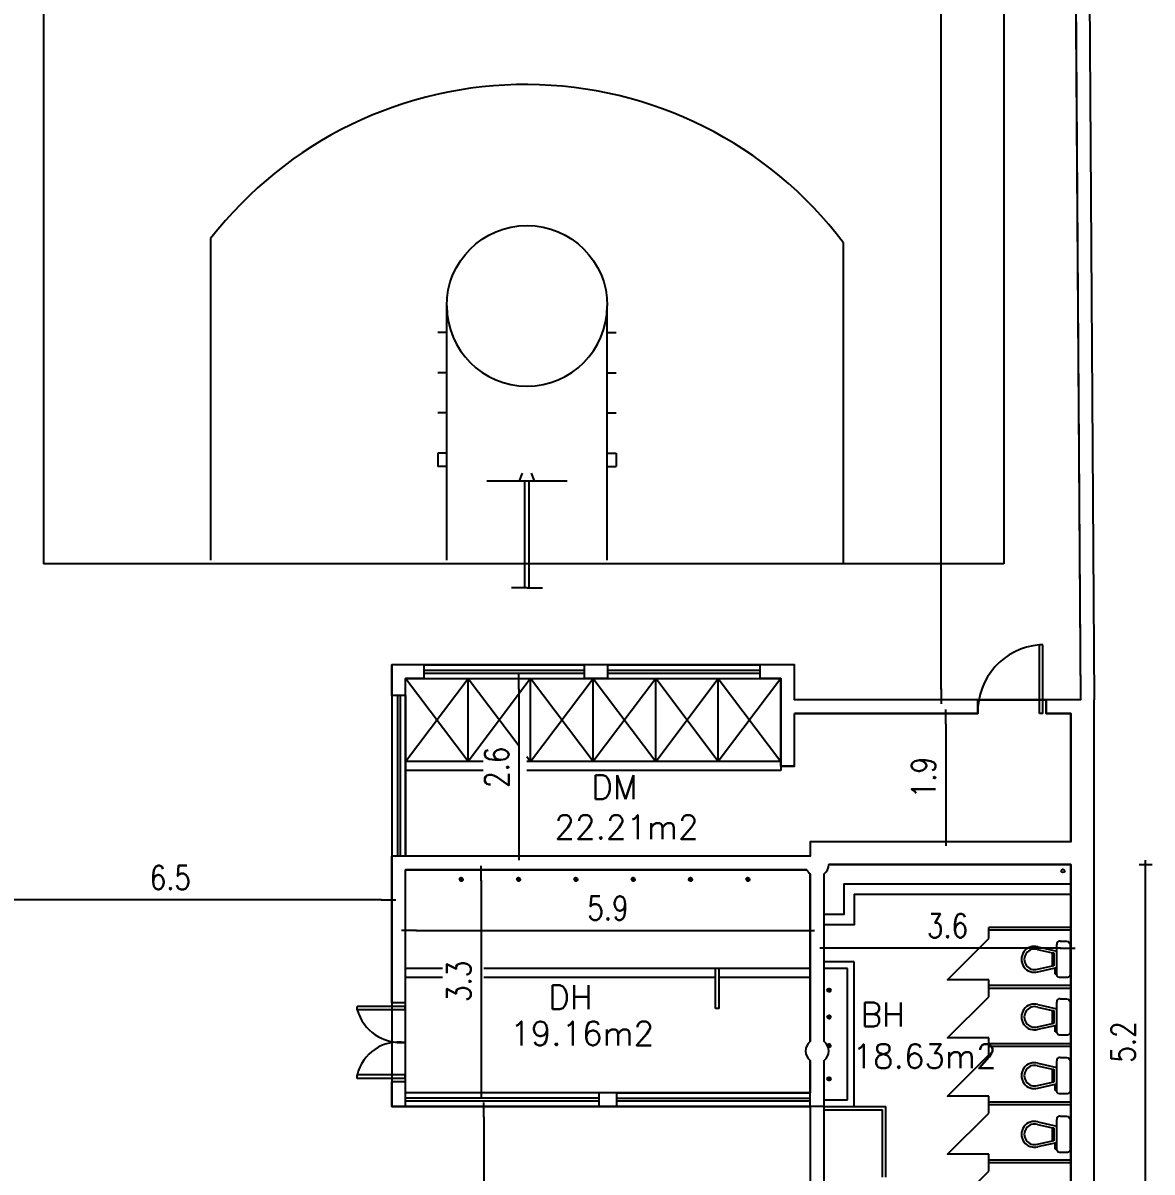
# Model space of a CAD drawing. Extents: x -3099 to -2751, y 5130 to 5248.
# Drawn here: x -3045.87 to -3029.42, y 5188.6 to 5205.35 of the extents above; entities that cross this region are included whole.
import ezdxf

# ---------------------------------------------------------------- set-up
doc = ezdxf.new("R2010")
doc.units = 0
doc.header["$MEASUREMENT"] = 0
doc.linetypes.add('RAYITAS', pattern=[0.375, 0.25, -0.125])
doc.layers.get('0').update_dxf_attribs({"linetype": 'CONTINUOUS'})
doc.layers.get('DEFPOINTS').update_dxf_attribs({"color": 3, "linetype": 'CONTINUOUS', "lineweight": 5})
for name, color, linetype in [('ANTEPECHO', 1, 'CONTINUOUS'), ('COTAS', 7, 'CONTINUOUS'), ('EQUIPAMIENTO', 2, 'CONTINUOUS'), ('MURO', 5, 'CONTINUOUS'), ('PUERTA', 2, 'CONTINUOUS'), ('SUPERF-TEXTO', 2, 'CONTINUOUS'), ('SUPERFICIE', 7, 'CONTINUOUS'), ('TEXTO', 3, 'CONTINUOUS'), ('VENTANA', 2, 'CONTINUOUS')]:
    doc.layers.add(name, color=color, linetype=linetype)
doc.styles.add('cota', font='romans.shx', dxfattribs={"width": 0.8, "height": 0.35})
doc.styles.add('TEXTO', font='romans.shx', dxfattribs={"width": 0.8, "height": 0.4})
doc.dimstyles.new('ROMANS', dxfattribs={"dimscale": 2, "dimtxt": 0.35, "dimasz": 0.15, "dimexe": 1.25, "dimexo": 0.625, "dimtad": 1, "dimdec": 0, "dimdsep": 46, "dimtxsty": 'cota', "dimcen": 2.5, "dimse1": 1, "dimse2": 1, "dimclrt": 2, "dimadec": 0, "dimazin": 0, "dimtfac": 1, "dimtdec": 0, "dimtmove": 0, "dimatfit": 3, "dimfxl": 0, "dimtolj": 1, "dimtzin": 0, "dimarcsym": 0})

# ---------------------------------------------------------------- blocks, each defined once
blk = doc.blocks.new('COTA_LN')
at = {"layer": 'COTAS'}
for points in [[(-1.05, 0), (0.4, 0)], [(0, 0.63), (0, -0.63)]]:
    blk.add_lwpolyline(points, dxfattribs=at)
at = {"layer": 'COTAS', "color": 20, "const_width": 0.05}
blk.add_lwpolyline([(0, 0.38), (0, -0.38)], dxfattribs=at)
blk = doc.blocks.new('*D60')
at = {"layer": 'COTAS', "color": 0, "lineweight": -2}
blk.add_line((-3029.51, 5188.058), (-3029.51, 5192.938), dxfattribs=at)
at = {"layer": 'DEFPOINTS', "color": 0}
for p in [(-3030.597, 5193.088), (-3029.51, 5193.088), (-3030.597, 5187.908)]:
    blk.add_point(p, dxfattribs=at)
at = {"layer": 'COTAS', "color": 0, "lineweight": -2, "xscale": 0.15, "yscale": 0.15, "zscale": 0.15}
for p, rotation in [((-3029.51, 5193.088), 90), ((-3029.51, 5187.908), 270)]:
    blk.add_blockref('COTA_LN', p, dxfattribs=dict(at, rotation=rotation))
at = {"layer": 'COTAS', "insert": (-3029.835, 5190.498), "char_height": 0.35, "attachment_point": 5, "rotation": 90, "style": 'cota'}
blk.add_mtext('\\A1;5.2', dxfattribs=at)
blk = doc.blocks.new('*D61')
at = {"layer": 'COTAS', "color": 0, "lineweight": -2}
blk.add_line((-3030.747, 5191.868), (-3034.047, 5191.868), dxfattribs=at)
at = {"layer": 'DEFPOINTS', "color": 0}
for p in [(-3034.197, 5191.868), (-3034.197, 5191.28), (-3030.597, 5191.28)]:
    blk.add_point(p, dxfattribs=at)
at = {"layer": 'COTAS', "color": 0, "lineweight": -2, "xscale": 0.15, "yscale": 0.15, "zscale": 0.15, "rotation": 180}
blk.add_blockref('COTA_LN', (-3034.197, 5191.868), dxfattribs=at)
at = {"layer": 'COTAS', "color": 0, "lineweight": -2, "xscale": 0.15, "yscale": 0.15, "zscale": 0.15}
blk.add_blockref('COTA_LN', (-3030.597, 5191.868), dxfattribs=at)
at = {"layer": 'COTAS', "insert": (-3032.397, 5192.193), "char_height": 0.35, "attachment_point": 5, "style": 'cota'}
blk.add_mtext('\\A1;3.6', dxfattribs=at)
blk = doc.blocks.new('*D62')
at = {"layer": 'COTAS', "color": 0, "lineweight": -2}
blk.add_line((-3032.422, 5195.138), (-3032.422, 5193.568), dxfattribs=at)
at = {"layer": 'DEFPOINTS', "color": 0}
for p in [(-3031.957, 5195.288), (-3032.422, 5193.418), (-3031.957, 5193.418)]:
    blk.add_point(p, dxfattribs=at)
at = {"layer": 'COTAS', "color": 0, "lineweight": -2, "xscale": 0.15, "yscale": 0.15, "zscale": 0.15}
for p, rotation in [((-3032.422, 5195.288), 90), ((-3032.422, 5193.418), 270)]:
    blk.add_blockref('COTA_LN', p, dxfattribs=dict(at, rotation=rotation))
at = {"layer": 'COTAS', "insert": (-3032.747, 5194.353), "char_height": 0.35, "attachment_point": 5, "rotation": 90, "style": 'cota'}
blk.add_mtext('\\A1;1.9', dxfattribs=at)
blk = doc.blocks.new('*D63')
at = {"layer": 'COTAS', "color": 0, "lineweight": -2}
blk.add_line((-3038.644, 5195.648), (-3038.644, 5193.358), dxfattribs=at)
at = {"layer": 'DEFPOINTS', "color": 0}
for p in [(-3037.688, 5195.798), (-3038.644, 5193.208), (-3037.688, 5193.208)]:
    blk.add_point(p, dxfattribs=at)
at = {"layer": 'COTAS', "color": 0, "lineweight": -2, "xscale": 0.15, "yscale": 0.15, "zscale": 0.15}
for p, rotation in [((-3038.644, 5195.798), 90), ((-3038.644, 5193.208), 270)]:
    blk.add_blockref('COTA_LN', p, dxfattribs=dict(at, rotation=rotation))
at = {"layer": 'COTAS', "insert": (-3038.969, 5194.503), "char_height": 0.35, "attachment_point": 5, "rotation": 90, "style": 'cota'}
blk.add_mtext('\\A1;2.6', dxfattribs=at)
blk = doc.blocks.new('*D64')
at = {"layer": 'COTAS', "color": 0, "lineweight": -2}
blk.add_line((-3039.194, 5192.858), (-3039.194, 5189.908), dxfattribs=at)
at = {"layer": 'DEFPOINTS', "color": 0}
for p in [(-3040.297, 5193.008), (-3040.297, 5189.758), (-3039.194, 5189.758)]:
    blk.add_point(p, dxfattribs=at)
at = {"layer": 'COTAS', "color": 0, "lineweight": -2, "xscale": 0.15, "yscale": 0.15, "zscale": 0.15}
for p, rotation in [((-3039.194, 5193.008), 90), ((-3039.194, 5189.758), 270)]:
    blk.add_blockref('COTA_LN', p, dxfattribs=dict(at, rotation=rotation))
at = {"layer": 'COTAS', "insert": (-3039.519, 5191.383), "char_height": 0.35, "attachment_point": 5, "rotation": 90, "style": 'cota'}
blk.add_mtext('\\A1;3.3', dxfattribs=at)
blk = doc.blocks.new('*D65')
at = {"layer": 'COTAS', "color": 0, "lineweight": -2}
blk.add_line((-3040.147, 5192.126), (-3034.547, 5192.126), dxfattribs=at)
at = {"layer": 'DEFPOINTS', "color": 0}
for p in [(-3034.397, 5192.126), (-3040.297, 5191.568), (-3034.397, 5191.568)]:
    blk.add_point(p, dxfattribs=at)
at = {"layer": 'COTAS', "color": 0, "lineweight": -2, "xscale": 0.15, "yscale": 0.15, "zscale": 0.15, "rotation": 180}
blk.add_blockref('COTA_LN', (-3040.297, 5192.126), dxfattribs=at)
at = {"layer": 'COTAS', "color": 0, "lineweight": -2, "xscale": 0.15, "yscale": 0.15, "zscale": 0.15}
blk.add_blockref('COTA_LN', (-3034.397, 5192.126), dxfattribs=at)
at = {"layer": 'COTAS', "insert": (-3037.347, 5192.451), "char_height": 0.35, "attachment_point": 5, "style": 'cota'}
blk.add_mtext('\\A1;5.9', dxfattribs=at)
blk = doc.blocks.new('*D67')
at = {"layer": 'COTAS', "color": 0, "lineweight": -2}
blk.add_line((-3039.157, 5189.408), (-3039.157, 5179.238), dxfattribs=at)
at = {"layer": 'DEFPOINTS', "color": 0}
for p in [(-3040.397, 5189.558), (-3040.615, 5179.088), (-3039.157, 5179.088)]:
    blk.add_point(p, dxfattribs=at)
at = {"layer": 'COTAS', "color": 0, "lineweight": -2, "xscale": 0.15, "yscale": 0.15, "zscale": 0.15}
for p, rotation in [((-3039.157, 5189.558), 90), ((-3039.157, 5179.088), 270)]:
    blk.add_blockref('COTA_LN', p, dxfattribs=dict(at, rotation=rotation))
at = {"layer": 'COTAS', "insert": (-3039.482, 5184.323), "char_height": 0.35, "attachment_point": 5, "rotation": 90, "style": 'cota'}
blk.add_mtext('\\A1;10.5', dxfattribs=at)
blk = doc.blocks.new('*D68')
at = {"layer": 'COTAS', "color": 0, "lineweight": -2}
blk.add_line((-3040.647, 5192.57), (-3046.805, 5192.57), dxfattribs=at)
at = {"layer": 'DEFPOINTS', "color": 0}
for p in [(-3046.955, 5192.57), (-3046.955, 5192.138), (-3040.497, 5192.138)]:
    blk.add_point(p, dxfattribs=at)
at = {"layer": 'COTAS', "color": 0, "lineweight": -2, "xscale": 0.15, "yscale": 0.15, "zscale": 0.15, "rotation": 180}
blk.add_blockref('COTA_LN', (-3046.955, 5192.57), dxfattribs=at)
at = {"layer": 'COTAS', "color": 0, "lineweight": -2, "xscale": 0.15, "yscale": 0.15, "zscale": 0.15}
blk.add_blockref('COTA_LN', (-3040.497, 5192.57), dxfattribs=at)
at = {"layer": 'COTAS', "insert": (-3043.726, 5192.895), "char_height": 0.35, "attachment_point": 5, "style": 'cota'}
blk.add_mtext('\\A1;6.5', dxfattribs=at)
blk = doc.blocks.new('*D69')
at = {"layer": 'COTAS', "color": 0, "lineweight": -2}
blk.add_line((-3032.488, 5195.638), (-3032.488, 5224.148), dxfattribs=at)
at = {"layer": 'DEFPOINTS', "color": 0}
for p in [(-3033.292, 5224.298), (-3032.488, 5224.298), (-3033.292, 5195.488)]:
    blk.add_point(p, dxfattribs=at)
at = {"layer": 'COTAS', "color": 0, "lineweight": -2, "xscale": 0.15, "yscale": 0.15, "zscale": 0.15}
for p, rotation in [((-3032.488, 5224.298), 90), ((-3032.488, 5195.488), 270)]:
    blk.add_blockref('COTA_LN', p, dxfattribs=dict(at, rotation=rotation))
at = {"layer": 'COTAS', "insert": (-3032.813, 5209.893), "char_height": 0.35, "attachment_point": 5, "rotation": 90, "style": 'cota'}
blk.add_mtext('\\A1;28.8', dxfattribs=at)

msp = doc.modelspace()

# ---------------------------------------------------------------- hatches: boundary and pattern name
at = {"layer": 'EQUIPAMIENTO'}
h = msp.add_hatch(dxfattribs=at)
h.set_pattern_fill('ANSI31', color=256, scale=0.01, style=0)
h.set_pattern_definition([(45, (-3037.7072996, 5178.718979), (-0.00088388348, 0.00088388348), [])])
h.paths.add_polyline_path([(-3039.46, 5192.87, 1), (-3039.51, 5192.87, 1)])
h = msp.add_hatch(dxfattribs=at)
h.set_pattern_fill('ANSI31', color=256, scale=0.01, style=0)
h.set_pattern_definition([(45, (-3036.8715996, 5178.718979), (-0.00088388348, 0.00088388348), [])])
h.paths.add_polyline_path([(-3038.625, 5192.87, 1), (-3038.675, 5192.87, 1)])
h = msp.add_hatch(dxfattribs=at)
h.set_pattern_fill('ANSI31', color=256, scale=0.01, style=0)
h.set_pattern_definition([(45, (-3036.0358996, 5178.718979), (-0.00088388348, 0.00088388348), [])])
h.paths.add_polyline_path([(-3037.789, 5192.87, 1), (-3037.839, 5192.87, 1)])
h = msp.add_hatch(dxfattribs=at)
h.set_pattern_fill('ANSI31', color=256, scale=0.01, style=0)
h.set_pattern_definition([(45, (-3035.2001996, 5178.718979), (-0.00088388348, 0.00088388348), [])])
h.paths.add_polyline_path([(-3036.953, 5192.87, 1), (-3037.003, 5192.87, 1)])
h = msp.add_hatch(dxfattribs=at)
h.set_pattern_fill('ANSI31', color=256, scale=0.01, style=0)
h.set_pattern_definition([(45, (-3034.3644996, 5178.718979), (-0.00088388348, 0.00088388348), [])])
h.paths.add_polyline_path([(-3036.118, 5192.87, 1), (-3036.168, 5192.87, 1)])
h = msp.add_hatch(dxfattribs=at)
h.set_pattern_fill('ANSI31', color=256, scale=0.01, style=0)
h.set_pattern_definition([(45, (-3033.5287996, 5178.718979), (-0.00088388348, 0.00088388348), [])])
h.paths.add_polyline_path([(-3035.282, 5192.87, 1), (-3035.332, 5192.87, 1)])
h = msp.add_hatch(dxfattribs=at)
h.set_pattern_fill('ANSI31', color=256, scale=0.01, style=0)
h.set_pattern_definition([(45, (-3032.345991, 5177.1029166), (-0.00088388348, 0.00088388348), [])])
h.paths.add_polyline_path([(-3034.099, 5191.254, 1), (-3034.149, 5191.254, 1)])
h = msp.add_hatch(dxfattribs=at)
h.set_pattern_fill('ANSI31', color=256, scale=0.01, style=0)
h.set_pattern_definition([(45, (-3032.345991, 5176.7119997), (-0.00088388348, 0.00088388348), [])])
h.paths.add_polyline_path([(-3034.099, 5190.863, 1), (-3034.149, 5190.863, 1)])
h = msp.add_hatch(dxfattribs=at)
h.set_pattern_fill('ANSI31', color=256, scale=0.01, style=0)
h.set_pattern_definition([(45, (-3032.345991, 5176.2955884), (-0.00088388348, 0.00088388348), [])])
h.paths.add_polyline_path([(-3034.099, 5190.447, 1), (-3034.149, 5190.447, 1)])
h = msp.add_hatch(dxfattribs=at)
h.set_pattern_fill('ANSI31', color=256, scale=0.01, style=0)
h.set_pattern_definition([(45, (-3032.345991, 5175.8111915), (-0.00088388348, 0.00088388348), [])])
h.paths.add_polyline_path([(-3034.099, 5189.962, 1), (-3034.149, 5189.962, 1)])

# ---------------------------------------------------------------- linework, layer by layer
at = {"linetype": 'RAYITAS', "ltscale": 2000}
for p, q in [((-3045.576, 5223.468), (-3045.576, 5197.468)), ((-3031.576, 5223.468), (-3031.576, 5197.468)), ((-3031.576, 5197.468), (-3045.576, 5197.468))]:
    msp.add_line(p, q, dxfattribs=at)
at = {"linetype": 'Continuous', "ltscale": 2000}
for p, q in [((-3043.139, 5202.213), (-3043.139, 5197.524)), ((-3033.916, 5202.154), (-3033.916, 5197.468)), ((-3039.698, 5197.524), (-3039.698, 5201.23)), ((-3037.357, 5197.524), (-3037.357, 5201.23)), ((-3039.698, 5200.84), (-3039.828, 5200.84)), ((-3037.357, 5200.84), (-3037.227, 5200.84)), ((-3039.698, 5200.255), (-3039.828, 5200.255)), ((-3037.357, 5200.255), (-3037.227, 5200.255)), ((-3039.698, 5199.67), (-3039.828, 5199.67)), ((-3037.357, 5199.67), (-3037.227, 5199.67)), ((-3039.698, 5199.084), (-3039.828, 5199.084)), ((-3039.828, 5199.084), (-3039.828, 5198.889)), ((-3037.357, 5199.084), (-3037.227, 5199.084)), ((-3037.227, 5199.084), (-3037.227, 5198.889)), ((-3039.698, 5198.889), (-3039.828, 5198.889)), ((-3037.357, 5198.889), (-3037.227, 5198.889)), ((-3039.112, 5198.68), (-3037.942, 5198.68)), ((-3038.636, 5198.68), (-3038.591, 5198.789)), ((-3038.56, 5197.119), (-3038.56, 5198.68)), ((-3038.495, 5197.119), (-3038.495, 5198.68)), ((-3038.418, 5198.68), (-3038.463, 5198.789)), ((-3038.527, 5197.119), (-3038.755, 5197.119)), ((-3038.527, 5197.119), (-3038.3, 5197.119))]:
    msp.add_line(p, q, dxfattribs=at)
at = {"color": 2}
for p, q in [((-3039.167, 5194.588), (-3040.297, 5194.588)), ((-3039.167, 5194.458), (-3040.297, 5194.458)), ((-3034.827, 5194.588), (-3038.53, 5194.588)), ((-3034.827, 5194.458), (-3038.53, 5194.458)), ((-3034.827, 5194.518), (-3034.827, 5194.458)), ((-3039.761, 5191.568), (-3040.297, 5191.568)), ((-3034.397, 5191.568), (-3039.154, 5191.568)), ((-3035.777, 5190.988), (-3035.777, 5191.568)), ((-3035.727, 5190.988), (-3035.727, 5191.568)), ((-3039.761, 5191.438), (-3040.297, 5191.438)), ((-3035.777, 5191.438), (-3039.154, 5191.438)), ((-3034.397, 5191.438), (-3035.727, 5191.438)), ((-3035.727, 5190.988), (-3035.777, 5190.988))]:
    msp.add_line(p, q, dxfattribs=at)
at = {"linetype": 'Continuous', "ltscale": 2000}
for centre, radius, start, end in [((-3038.55, 5198.644), 5.813, 37.1435, 142.1309), ((-3038.527, 5201.23), 1.17, 180, 0)]:
    msp.add_arc(centre, radius, start, end, dxfattribs=at)
at = {"linetype": 'Continuous', "ltscale": 2000, "extrusion": (0, 0, -1)}
msp.add_ellipse((-3038.527, 5201.23), major_axis=(0.828, 0.828), ratio=1, start_param=3.926991, end_param=7.068583, dxfattribs=at)
at = {"layer": 'ANTEPECHO'}
for p, q in [((-3040.027, 5195.998), (-3037.688, 5195.998)), ((-3037.348, 5195.998), (-3035.127, 5195.998)), ((-3040.027, 5195.798), (-3037.688, 5195.798)), ((-3037.348, 5195.798), (-3035.127, 5195.798)), ((-3040.497, 5195.548), (-3040.497, 5193.208)), ((-3040.297, 5195.548), (-3040.297, 5193.208)), ((-3037.477, 5189.758), (-3040.297, 5189.758)), ((-3037.217, 5189.758), (-3034.397, 5189.758)), ((-3037.477, 5189.558), (-3040.297, 5189.558)), ((-3034.397, 5189.558), (-3037.217, 5189.558))]:
    msp.add_line(p, q, dxfattribs=at)
at = {"layer": 'EQUIPAMIENTO'}
for p, q in [((-3039.385, 5194.588), (-3039.385, 5195.798)), ((-3038.474, 5194.588), (-3038.474, 5195.798)), ((-3037.562, 5194.588), (-3037.562, 5195.798)), ((-3036.65, 5194.588), (-3036.65, 5195.798)), ((-3035.739, 5194.588), (-3035.739, 5195.798)), ((-3033.757, 5191.668), (-3034.197, 5191.668)), ((-3033.757, 5189.558), (-3033.757, 5191.668)), ((-3033.857, 5191.568), (-3034.197, 5191.568)), ((-3033.857, 5189.658), (-3033.857, 5191.568)), ((-3034.197, 5189.658), (-3033.857, 5189.658)), ((-3034.197, 5189.558), (-3033.297, 5189.558)), ((-3034.197, 5189.508), (-3034.197, 5189.558)), ((-3034.197, 5189.558), (-3033.757, 5189.558)), ((-3034.197, 5189.508), (-3033.347, 5189.508)), ((-3033.347, 5188.528), (-3033.347, 5189.508)), ((-3033.297, 5188.528), (-3033.297, 5189.558))]:
    msp.add_line(p, q, dxfattribs=at)
at = {"layer": 'EQUIPAMIENTO', "color": 2}
for p, q in [((-3030.597, 5192.168), (-3031.797, 5192.168)), ((-3031.797, 5192.007), (-3031.797, 5192.168)), ((-3030.597, 5192.128), (-3031.797, 5192.128)), ((-3031.086, 5191.848), (-3030.865, 5191.8)), ((-3030.865, 5191.608), (-3030.865, 5191.8)), ((-3030.865, 5191.8), (-3030.846, 5191.8)), ((-3030.846, 5191.8), (-3030.846, 5191.608)), ((-3030.803, 5191.488), (-3030.803, 5191.92)), ((-3031.086, 5191.56), (-3030.865, 5191.608)), ((-3030.846, 5191.608), (-3030.865, 5191.608)), ((-3030.827, 5191.56), (-3030.803, 5191.56)), ((-3030.827, 5191.488), (-3030.827, 5191.56)), ((-3030.803, 5191.488), (-3030.827, 5191.488)), ((-3031.797, 5191.159), (-3031.797, 5191.407)), ((-3030.597, 5191.32), (-3031.797, 5191.32)), ((-3030.597, 5191.28), (-3031.797, 5191.28)), ((-3031.086, 5191.008), (-3030.865, 5190.96)), ((-3030.865, 5190.96), (-3030.846, 5190.96)), ((-3030.865, 5190.768), (-3030.865, 5190.96)), ((-3030.846, 5190.96), (-3030.846, 5190.768)), ((-3030.803, 5190.648), (-3030.803, 5191.08)), ((-3031.086, 5190.72), (-3030.865, 5190.768)), ((-3030.846, 5190.768), (-3030.865, 5190.768)), ((-3030.827, 5190.72), (-3030.803, 5190.72)), ((-3030.827, 5190.648), (-3030.827, 5190.72)), ((-3030.803, 5190.648), (-3030.827, 5190.648)), ((-3031.797, 5190.311), (-3031.797, 5190.559)), ((-3030.597, 5190.472), (-3031.797, 5190.472)), ((-3030.597, 5190.432), (-3031.797, 5190.432)), ((-3031.086, 5190.152), (-3030.865, 5190.104)), ((-3030.865, 5190.104), (-3030.846, 5190.104)), ((-3030.865, 5189.912), (-3030.865, 5190.104)), ((-3030.846, 5190.104), (-3030.846, 5189.912)), ((-3030.803, 5189.792), (-3030.803, 5190.224)), ((-3031.086, 5189.864), (-3030.865, 5189.912)), ((-3030.846, 5189.912), (-3030.865, 5189.912)), ((-3030.827, 5189.864), (-3030.803, 5189.864)), ((-3030.827, 5189.792), (-3030.827, 5189.864)), ((-3030.803, 5189.792), (-3030.827, 5189.792)), ((-3031.797, 5189.463), (-3031.797, 5189.711)), ((-3030.597, 5189.624), (-3031.797, 5189.624)), ((-3030.597, 5189.584), (-3031.797, 5189.584)), ((-3031.086, 5189.297), (-3030.865, 5189.249)), ((-3030.803, 5188.937), (-3030.803, 5189.369)), ((-3030.865, 5189.249), (-3030.846, 5189.249)), ((-3030.865, 5189.057), (-3030.865, 5189.249)), ((-3030.846, 5189.249), (-3030.846, 5189.057)), ((-3031.086, 5189.009), (-3030.865, 5189.057)), ((-3030.846, 5189.057), (-3030.865, 5189.057)), ((-3030.827, 5188.937), (-3030.827, 5189.009)), ((-3030.827, 5189.009), (-3030.803, 5189.009)), ((-3030.803, 5188.937), (-3030.827, 5188.937)), ((-3031.797, 5188.615), (-3031.797, 5188.863)), ((-3030.597, 5188.776), (-3031.797, 5188.776)), ((-3030.597, 5188.736), (-3031.797, 5188.736))]:
    msp.add_line(p, q, dxfattribs=at)
at = {"layer": 'EQUIPAMIENTO'}
for points in [[(-3040.297, 5194.588), (-3039.385, 5195.798), (-3038.648, 5194.819)], [(-3034.827, 5195.798), (-3035.739, 5194.588), (-3036.65, 5195.798), (-3037.562, 5194.588), (-3038.474, 5195.798), (-3039.385, 5194.588), (-3040.297, 5195.798)], [(-3038.53, 5194.662), (-3038.474, 5194.588), (-3037.562, 5195.798), (-3036.65, 5194.588), (-3035.739, 5195.798), (-3034.827, 5194.588)], [(-3031.797, 5191.407), (-3032.397, 5191.407), (-3031.797, 5192.007)], [(-3031.797, 5190.559), (-3032.397, 5190.559), (-3031.797, 5191.159)], [(-3031.797, 5189.711), (-3032.397, 5189.711), (-3031.797, 5190.311)], [(-3031.797, 5188.863), (-3032.397, 5188.863), (-3031.797, 5189.463)], [(-3031.797, 5188.015), (-3032.397, 5188.015), (-3031.797, 5188.615)]]:
    msp.add_lwpolyline(points, dxfattribs=at)
at = {"layer": 'EQUIPAMIENTO', "color": 2}
for points in [[(-3030.597, 5192.798), (-3033.907, 5192.798), (-3033.907, 5192.358), (-3034.197, 5192.358)], [(-3030.597, 5192.648), (-3033.757, 5192.648), (-3033.757, 5192.208), (-3034.197, 5192.208)], [(-3031.079, 5191.884), (-3030.803, 5191.824)], [(-3031.079, 5191.524), (-3030.803, 5191.584)], [(-3031.079, 5191.044), (-3030.803, 5190.984)], [(-3031.079, 5190.684), (-3030.803, 5190.744)], [(-3031.079, 5190.188), (-3030.803, 5190.128)], [(-3031.079, 5189.828), (-3030.803, 5189.888)], [(-3031.079, 5189.333), (-3030.803, 5189.273)], [(-3031.079, 5188.973), (-3030.803, 5189.033)]]:
    msp.add_lwpolyline(points, dxfattribs=at)
for points in [[(-3030.755, 5191.968), (-3030.665, 5191.968, -0.388603), (-3030.611, 5191.92)], [(-3030.611, 5191.92), (-3030.611, 5191.476, -0.333333), (-3030.647, 5191.44), (-3030.767, 5191.44, -0.44472), (-3030.803, 5191.488)], [(-3030.755, 5191.128), (-3030.665, 5191.128, -0.388603), (-3030.611, 5191.08)], [(-3030.611, 5191.08), (-3030.611, 5190.636, -0.333333), (-3030.647, 5190.6), (-3030.767, 5190.6, -0.44472), (-3030.803, 5190.648)], [(-3030.755, 5190.272), (-3030.665, 5190.272, -0.388603), (-3030.611, 5190.224)], [(-3030.611, 5190.224), (-3030.611, 5189.78, -0.333333), (-3030.647, 5189.744), (-3030.767, 5189.744, -0.44472), (-3030.803, 5189.792)], [(-3030.611, 5189.369), (-3030.611, 5188.925, -0.333333), (-3030.647, 5188.889), (-3030.767, 5188.889, -0.44472), (-3030.803, 5188.937)], [(-3030.755, 5189.417), (-3030.665, 5189.417, -0.388603), (-3030.611, 5189.369)]]:
    msp.add_lwpolyline(points, format="xyb", dxfattribs=at)
at = {"layer": 'EQUIPAMIENTO'}
for centre in [(-3030.714, 5192.993), (-3039.485, 5192.87), (-3038.65, 5192.87), (-3037.814, 5192.87), (-3036.978, 5192.87), (-3036.143, 5192.87), (-3035.307, 5192.87), (-3034.124, 5191.254), (-3034.124, 5190.863), (-3034.124, 5190.447), (-3034.124, 5189.962)]:
    msp.add_circle(centre, 0.025, dxfattribs=at)
at = {"layer": 'EQUIPAMIENTO', "color": 2}
for centre, radius, start, end in [((-3030.762, 5191.928), 0.0412, 79.5085, 190.4915), ((-3031.131, 5191.704), 0.188, 73.7398, 286.2602), ((-3031.128, 5191.704), 0.15, 73.7398, 286.2602), ((-3030.762, 5191.087), 0.0412, 79.5085, 190.4915), ((-3031.131, 5190.864), 0.188, 73.7398, 286.2602), ((-3031.128, 5190.864), 0.15, 73.7398, 286.2602), ((-3030.762, 5190.232), 0.0412, 79.5085, 190.4915), ((-3031.131, 5190.008), 0.188, 73.7398, 286.2602), ((-3031.128, 5190.008), 0.15, 73.7398, 286.2602), ((-3031.131, 5189.153), 0.188, 73.7398, 286.2602), ((-3031.128, 5189.153), 0.15, 73.7398, 286.2602), ((-3030.762, 5189.377), 0.0412, 79.5085, 190.4915)]:
    msp.add_arc(centre, radius, start, end, dxfattribs=at)
at = {"layer": 'MURO'}
for p, q in [((-3030.457, 5224.498), (-3030.257, 5195.489)), ((-3030.656, 5224.298), (-3030.457, 5195.488)), ((-3040.497, 5195.548), (-3040.497, 5195.998)), ((-3040.027, 5195.998), (-3040.497, 5195.998)), ((-3040.027, 5195.798), (-3040.027, 5195.998)), ((-3037.688, 5195.798), (-3037.688, 5195.998)), ((-3037.348, 5195.998), (-3037.688, 5195.998)), ((-3037.348, 5195.798), (-3037.348, 5195.998)), ((-3035.127, 5195.798), (-3035.127, 5195.998)), ((-3034.627, 5195.998), (-3035.127, 5195.998)), ((-3034.627, 5195.488), (-3034.627, 5195.998)), ((-3040.297, 5195.548), (-3040.297, 5195.798)), ((-3040.027, 5195.798), (-3040.297, 5195.798)), ((-3037.348, 5195.798), (-3037.688, 5195.798)), ((-3034.827, 5195.798), (-3035.127, 5195.798)), ((-3034.827, 5194.518), (-3034.827, 5195.798)), ((-3040.297, 5195.548), (-3040.497, 5195.548)), ((-3031.957, 5195.488), (-3034.627, 5195.488)), ((-3031.957, 5195.288), (-3031.957, 5195.488)), ((-3030.957, 5195.288), (-3030.957, 5195.488)), ((-3030.457, 5195.488), (-3030.957, 5195.488)), ((-3030.257, 5168.708), (-3030.257, 5195.488)), ((-3031.957, 5195.288), (-3034.627, 5195.288)), ((-3034.627, 5194.518), (-3034.627, 5195.288)), ((-3030.597, 5195.288), (-3030.957, 5195.288)), ((-3030.597, 5193.418), (-3030.597, 5195.288)), ((-3034.627, 5194.518), (-3034.827, 5194.518)), ((-3030.597, 5193.418), (-3034.397, 5193.418)), ((-3034.397, 5193.418), (-3034.397, 5193.225)), ((-3040.497, 5191.068), (-3040.497, 5193.208)), ((-3034.418, 5193.208), (-3040.497, 5193.208)), ((-3034.447, 5193.008), (-3040.297, 5193.008)), ((-3040.297, 5191.068), (-3040.297, 5193.008)), ((-3034.397, 5190.505), (-3034.397, 5192.95)), ((-3034.197, 5190.505), (-3034.197, 5192.95)), ((-3030.597, 5193.088), (-3034.127, 5193.088)), ((-3030.597, 5187.908), (-3030.597, 5193.088)), ((-3040.297, 5191.068), (-3040.497, 5191.068)), ((-3034.397, 5189.558), (-3034.397, 5190.23)), ((-3034.197, 5189.558), (-3034.197, 5190.23)), ((-3040.497, 5189.558), (-3040.497, 5189.918)), ((-3040.297, 5189.918), (-3040.497, 5189.918)), ((-3040.297, 5189.558), (-3040.297, 5189.918)), ((-3037.477, 5189.558), (-3037.477, 5189.758)), ((-3037.217, 5189.758), (-3037.477, 5189.758)), ((-3037.217, 5189.558), (-3037.217, 5189.758)), ((-3040.297, 5189.558), (-3040.497, 5189.558)), ((-3037.217, 5189.558), (-3037.477, 5189.558)), ((-3034.197, 5189.558), (-3034.397, 5189.558))]:
    msp.add_line(p, q, dxfattribs=at)
for centre, start, end in [((-3034.297, 5193.088), 126.0319, 135.0991), ((-3034.297, 5193.088), 208.0725, 233.9681), ((-3034.297, 5193.088), 306.0319, 0), ((-3034.297, 5190.368), 126.0319, 233.9681), ((-3034.297, 5190.368), 306.0319, 53.9681)]:
    msp.add_arc(centre, 0.17, start, end, dxfattribs=at)
at = {"layer": 'PUERTA'}
for p, q in [((-3031.057, 5195.288), (-3031.057, 5196.288)), ((-3031.007, 5196.288), (-3031.057, 5196.288)), ((-3031.007, 5195.288), (-3031.007, 5196.288)), ((-3031.007, 5195.288), (-3031.057, 5195.288)), ((-3040.303, 5191.018), (-3041.003, 5191.018)), ((-3041.003, 5190.968), (-3041.003, 5191.018)), ((-3040.303, 5190.968), (-3041.003, 5190.968)), ((-3040.303, 5190.968), (-3040.303, 5191.018)), ((-3040.303, 5190.018), (-3041.003, 5190.018)), ((-3041.003, 5189.968), (-3041.003, 5190.018)), ((-3040.303, 5189.968), (-3041.003, 5189.968)), ((-3040.303, 5189.968), (-3040.303, 5190.018))]:
    msp.add_line(p, q, dxfattribs=at)
for centre, radius, start, end in [((-3030.977, 5195.311), 0.98, 94.6683, 181.3573), ((-3040.362, 5191.16), 0.67, 196.661, 275.0196), ((-3040.396, 5189.876), 0.623, 81.4313, 166.8881)]:
    msp.add_arc(centre, radius, start, end, dxfattribs=at)
at = {"layer": 'SUPERFICIE'}
for points in [[(-3034.347, 5182.678), (-3038.997, 5182.678), (-3038.997, 5179.088), (-3046.955, 5179.088), (-3046.955, 5198.268), (-3047.825, 5198.268), (-3047.825, 5224.298), (-3030.656, 5224.298), (-3030.457, 5195.488), (-3034.627, 5195.488), (-3034.627, 5195.998), (-3040.497, 5195.998), (-3040.497, 5189.558), (-3034.397, 5189.558), (-3034.397, 5187.753), (-3034.497, 5187.598), (-3034.365, 5187.432), (-3034.365, 5182.678)], [(-3034.627, 5195.288), (-3031.957, 5195.288), (-3031.957, 5195.488), (-3030.957, 5195.488), (-3030.957, 5195.288), (-3030.597, 5195.288), (-3030.597, 5193.418), (-3034.397, 5193.418), (-3034.397, 5193.208), (-3040.297, 5193.208), (-3040.297, 5195.798), (-3034.827, 5195.798), (-3034.827, 5194.518), (-3034.627, 5194.518), (-3034.627, 5195.288)]]:
    msp.add_lwpolyline(points, dxfattribs=at)
for points in [[(-3034.447, 5193.008, 0.113474), (-3034.397, 5192.95), (-3034.397, 5190.505, 0.509175), (-3034.397, 5190.23), (-3034.397, 5189.758), (-3040.297, 5189.758), (-3040.297, 5193.008)], [(-3034.197, 5190.23, 0.509175), (-3034.197, 5190.505), (-3034.197, 5192.95, 0.239932), (-3034.127, 5193.088), (-3030.597, 5193.088), (-3030.597, 5187.908), (-3034.197, 5187.908)]]:
    msp.add_lwpolyline(points, format="xyb", close=True, dxfattribs=at)
at = {"layer": 'VENTANA'}
for p, q in [((-3040.027, 5195.918), (-3037.688, 5195.918)), ((-3040.027, 5195.878), (-3037.688, 5195.878)), ((-3037.348, 5195.918), (-3035.127, 5195.918)), ((-3037.348, 5195.878), (-3035.127, 5195.878)), ((-3040.417, 5195.548), (-3040.417, 5193.208)), ((-3040.377, 5195.548), (-3040.377, 5193.208)), ((-3037.477, 5189.678), (-3040.297, 5189.678)), ((-3037.477, 5189.638), (-3040.297, 5189.638)), ((-3037.217, 5189.678), (-3034.397, 5189.678)), ((-3034.397, 5189.638), (-3037.217, 5189.638))]:
    msp.add_line(p, q, dxfattribs=at)

# ---------------------------------------------------------------- texts
at = {"layer": 'SUPERF-TEXTO', "style": 'TEXTO'}
for s, p in [('22.21m2', (-3038.127, 5193.457)), ('19.16m2', (-3038.774, 5190.45)), ('18.63m2', (-3033.783, 5190.117))]:
    msp.add_text(s, height=0.35, dxfattribs=at).set_placement(p)
at = {"layer": 'TEXTO', "style": 'TEXTO'}
for s, p in [('DM', (-3037.588, 5194.04)), ('DH', (-3038.214, 5190.975)), ('BH', (-3033.664, 5190.723))]:
    msp.add_text(s, height=0.35, dxfattribs=at).set_placement(p)

# ---------------------------------------------------------------- dimensions: what is measured, and where the dimension line sits
at = {"layer": 'COTAS'}
for base, p1, p2, picture, middle in [((-3032.488, 5224.298), (-3033.292, 5195.488), (-3033.292, 5224.298), '*D69', (-3032.813, 5209.893)), ((-3038.644, 5193.208), (-3037.688, 5195.798), (-3037.688, 5193.208), '*D63', (-3038.969, 5194.503)), ((-3032.422, 5193.418), (-3031.957, 5195.288), (-3031.957, 5193.418), '*D62', (-3032.747, 5194.353)), ((-3029.51, 5193.088), (-3030.597, 5187.908), (-3030.597, 5193.088), '*D60', (-3029.835, 5190.498)), ((-3039.193609567, 5189.757715904), (-3040.297209549, 5193.007715904), (-3040.297209549, 5189.757715904), '*D64', (-3039.518609567, 5191.382715904)), ((-3039.157, 5179.088), (-3040.397, 5189.558), (-3040.615, 5179.088), '*D67', (-3039.482, 5184.323))]:
    dim = msp.add_linear_dim(base=base, p1=p1, p2=p2, angle=90, dimstyle='ROMANS', override={"dimscale": 1, "dimexe": 0.15, "dimexo": 0.2, "dimgap": 0.15, "dimdec": 1, "dimzin": 9, "dimblk": 'COTA_LN', "dimcen": 1, "dimclrt": 256, "dimadec": 1, "dimtm": 1e-09, "dimtdec": 1, "dimldrblk": 'COTA_LN'}, dxfattribs=at)
    dim.commit()
    dim.dimension.update_dxf_attribs({"geometry": picture, "text_midpoint": middle})
for base, p1, p2, picture, middle in [((-3046.955, 5192.57), (-3040.497, 5192.138), (-3046.955, 5192.138), '*D68', (-3043.726, 5192.895)), ((-3034.397, 5192.126), (-3040.297, 5191.568), (-3034.397, 5191.568), '*D65', (-3037.347, 5192.451)), ((-3034.197, 5191.868), (-3030.597, 5191.28), (-3034.197, 5191.28), '*D61', (-3032.397, 5192.193))]:
    dim = msp.add_linear_dim(base=base, p1=p1, p2=p2, dimstyle='ROMANS', override={"dimscale": 1, "dimexe": 0.15, "dimexo": 0.2, "dimgap": 0.15, "dimdec": 1, "dimzin": 9, "dimblk": 'COTA_LN', "dimcen": 1, "dimclrt": 256, "dimadec": 1, "dimtm": 1e-09, "dimtdec": 1, "dimldrblk": 'COTA_LN'}, dxfattribs=at)
    dim.commit()
    dim.dimension.update_dxf_attribs({"geometry": picture, "text_midpoint": middle})

doc.saveas('drawing.dxf')
